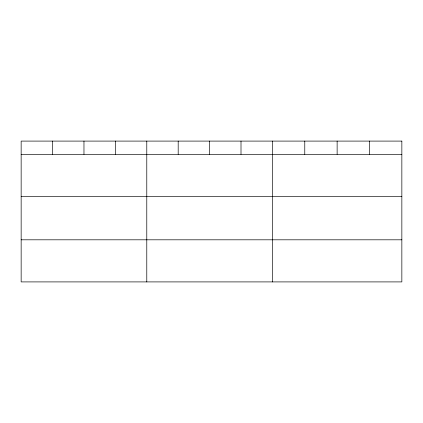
<?xml version="1.0" encoding="UTF-8"?>
<svg xmlns="http://www.w3.org/2000/svg" width="423" height="423" viewBox="0 0 423 423"><rect width="100%" height="100%" fill="white"/><g stroke="black" fill="none" stroke-linecap="round" stroke-linejoin="round"><path stroke-width="0.63" d="M21.15 154.332L401.85 154.332M21.15 196.431L401.85 196.431M21.15 239.809L401.85 239.809M369.49 141.092L369.49 154.332M337.131 141.092L337.131 154.332M304.772 141.092L304.772 154.332M272.412 141.092L272.412 281.908M241.004 141.092L241.004 154.332M209.597 141.092L209.597 154.332M178.189 141.092L178.189 154.332M146.781 141.092L146.781 281.908M115.373 141.092L115.373 154.332M83.966 141.092L83.966 154.332M52.558 141.092L52.558 154.332M401.85 141.092L21.15 141.092L21.15 281.908L401.85 281.908L401.85 141.092"/></g></svg>
